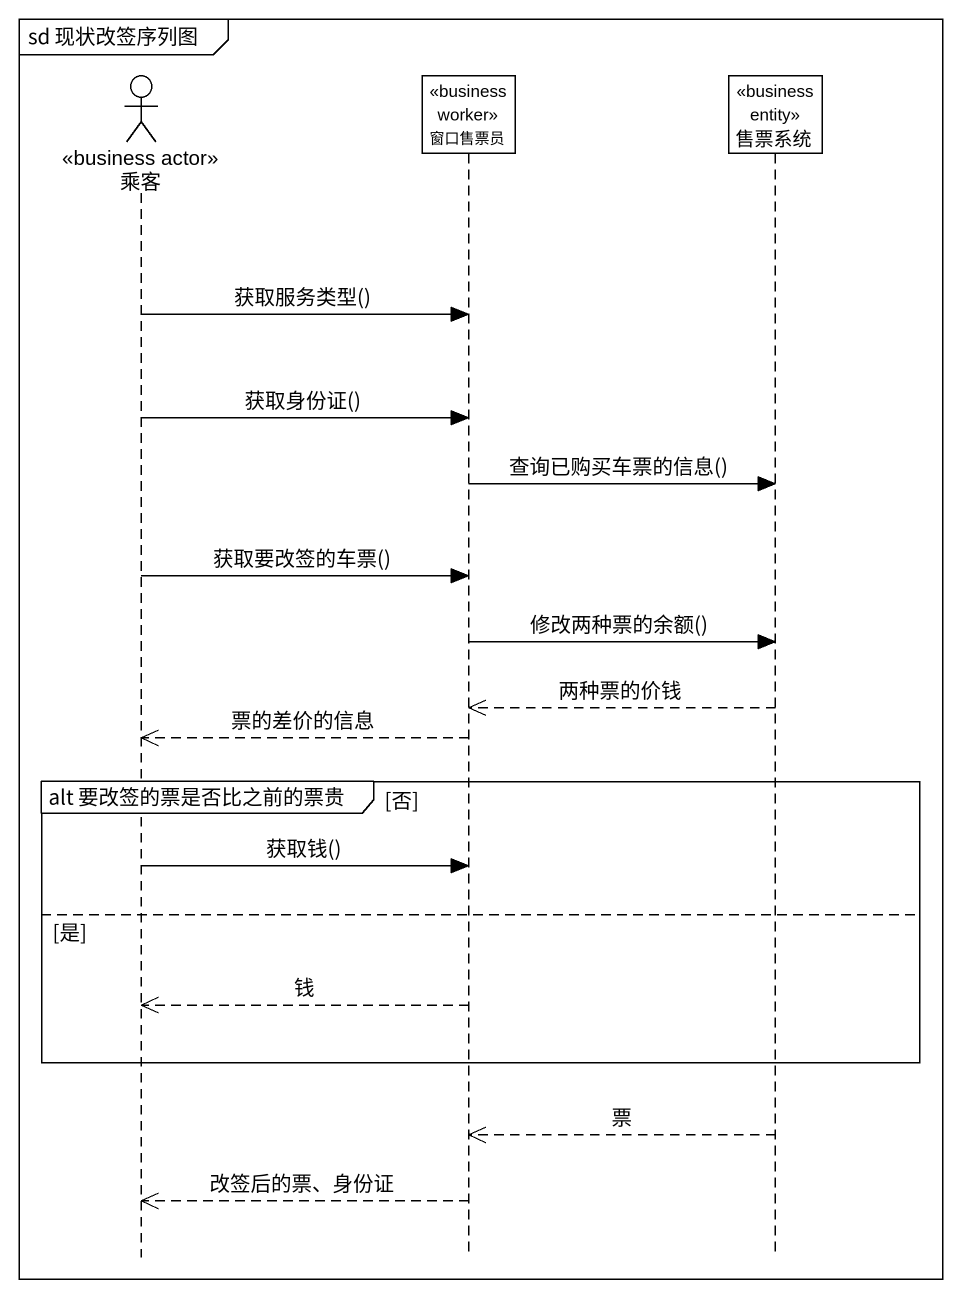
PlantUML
@startuml
mainframe sd 现状改签序列图
hide footbox
actor 乘客 <<business actor>>
participant 窗口售票员 <<business worker>>
participant 售票系统 <<business entity>>

乘客 -> 窗口售票员 : 获取服务类型()
乘客 -> 窗口售票员 : 获取身份证()
窗口售票员 -> 售票系统 : 查询已购买车票的信息()
乘客 -> 窗口售票员 : 获取要改签的车票()
窗口售票员 -> 售票系统 : 修改两种票的余额()
售票系统 -->> 窗口售票员 : 两种票的价钱
窗口售票员 -->> 乘客 : 票的差价的信息
group alt 要改签的票是否比之前的票贵 [否]
  乘客 -> 窗口售票员 : 获取钱()
else 是
  窗口售票员 -->> 乘客 : 钱
end
售票系统 -->> 窗口售票员 : 票
窗口售票员 -->> 乘客 : 改签后的票、身份证
@enduml
